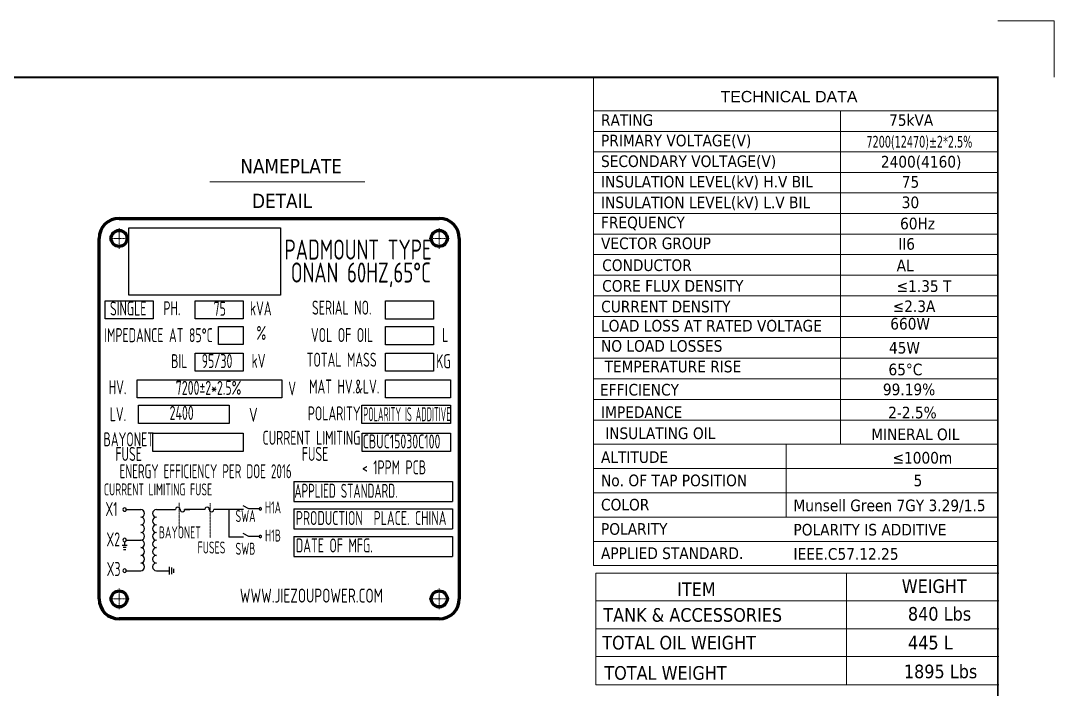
# Model space of a CAD drawing. Header units: millimetres. Extents: x 13152 to 36426, y -6229 to 13228.
# Drawn here: x 32816 to 36426, y 10895 to 13228 of the extents above; entities that cross this region are included whole.
import ezdxf
from ezdxf.enums import TextEntityAlignment as Align

# ---------------------------------------------------------------- set-up
doc = ezdxf.new("R2010")
doc.units = ezdxf.units.MM
doc.header["$LTSCALE"] = 4
doc.linetypes.add('5 双点画线', pattern=[10.5, 6.25, -1.25, 0.25, -1.25, 0.25, -1.25])
doc.linetypes.add('ACAD_ISO10W100', pattern=[18, 12, -3, 0, -3])
doc.layers.add('1', color=12, linetype='Continuous')
doc.layers.add('C00-00-00', color=7, linetype='Continuous')
for name, color, linetype, lineweight in [('6文字层', 3, 'Continuous', 35), ('标注、文本', 3, 'Continuous', 25), ('铁心', 3, 'Continuous', 0)]:
    doc.layers.add(name, color=color, linetype=linetype, lineweight=lineweight)
doc.layers.add('paper', color=254, linetype='Continuous', plot=False)
doc.styles.add('PDF Arial', font='arial.ttf')
doc.styles.add('pdm', font='gbenor.shx', dxfattribs={"width": 0.8, "bigfont": 'gbhzfs.shx'})
doc.styles.add('Tahoma$001', font='tahoma.ttf', dxfattribs={"height": 2.159784})
doc.styles.add('Tahoma_txtstyle_30.51_0_0', font='tahoma.ttf')

msp = doc.modelspace()

# ---------------------------------------------------------------- linework, layer by layer
at = {"layer": '1', "color": 0, "lineweight": 40, "const_width": 6.91}
msp.add_lwpolyline([(28650.99, 7583.67), (36228.84, 7583.67), (36228.84, 13030.25), (28650.99, 13030.25), (28650.99, 7583.67)], dxfattribs=at)
at = {"layer": '6文字层', "lineweight": 13}
for points in [[(34816.24, 13030.25), (36228.84, 13030.25)], [(34816.24, 13030.25), (34816.24, 11325.98)], [(36228.84, 13030.25), (36228.84, 12193.52)]]:
    msp.add_lwpolyline(points, dxfattribs=at)
at = {"layer": 'C00-00-00', "lineweight": 25}
for p, q in [((33223.14, 11974.45), (33728.56, 11974.45)), ((33223.14, 11911.14), (33223.14, 11974.45)), ((33728.56, 11974.45), (33728.56, 11911.14)), ((33728.56, 11911.14), (33223.14, 11911.14)), ((33769.95, 11619.51), (34324.04, 11619.51)), ((33769.95, 11619.51), (33769.95, 11550.02)), ((34324.04, 11619.51), (34324.04, 11550.02)), ((33769.95, 11550.02), (34324.04, 11550.02)), ((33769.95, 11523.73), (34324.04, 11523.73)), ((33769.95, 11523.73), (33769.95, 11454.23)), ((34324.04, 11523.73), (34324.04, 11454.23)), ((33769.95, 11454.23), (34324.04, 11454.23)), ((33769.95, 11427.94), (34324.04, 11427.94)), ((33769.95, 11427.94), (33769.95, 11358.45)), ((34324.04, 11427.94), (34324.04, 11358.45)), ((33769.95, 11358.45), (34324.04, 11358.45))]:
    msp.add_line(p, q, dxfattribs=at)
for points in [[(33111.05, 12250.15), (33279.08, 12250.15), (33279.08, 12186.84), (33111.05, 12186.84)], [(33425.21, 12250.15), (33593.23, 12250.15), (33593.23, 12186.84), (33425.21, 12186.84)], [(34090.4, 12249.7), (34258.43, 12249.7), (34258.43, 12186.39), (34090.4, 12186.39)], [(33507.45, 12160.81), (33593.23, 12160.81), (33593.23, 12097.51), (33507.45, 12097.51)], [(34090.4, 12160.36), (34258.43, 12160.36), (34258.43, 12097.06), (34090.4, 12097.06)], [(33425.21, 12067.93), (33593.23, 12067.93), (33593.23, 12004.62), (33425.21, 12004.62)], [(34090.4, 12067.48), (34258.43, 12067.48), (34258.43, 12004.17), (34090.4, 12004.17)], [(34090.4, 11974.45), (34316.79, 11974.45), (34316.79, 11911.14), (34090.4, 11911.14)], [(33227.89, 11885.7), (33543.82, 11885.7), (33543.82, 11821.81), (33227.89, 11821.81)], [(34007.88, 11885.7), (34316.79, 11885.7), (34316.79, 11821.81), (34007.88, 11821.81)], [(33277.3, 11788.68), (33593.23, 11788.68), (33593.23, 11724.78), (33277.3, 11724.78)], [(34008.36, 11788.68), (34316.79, 11788.68), (34316.79, 11724.78), (34008.36, 11724.78)]]:
    msp.add_lwpolyline(points, close=True, dxfattribs=at)
at = {"layer": 'paper', "lineweight": 13}
for q in [(36228.84, 13227.59), (36426.18, 13030.25)]:
    msp.add_line((36426.18, 13227.59), q, dxfattribs=at)
at = {"layer": '标注、文本', "color": 0, "linetype": 'ByBlock', "lineweight": 70}
for p, q in [((33159.93, 12537.86), (34277.97, 12537.86)), ((33090.06, 11210.19), (33090.06, 12467.98)), ((34347.85, 12467.98), (34347.85, 11210.19)), ((34277.97, 11140.31), (33159.93, 11140.31))]:
    msp.add_line(p, q, dxfattribs=at)
at = {"layer": '标注、文本', "color": 1, "linetype": 'ACAD_ISO10W100', "lineweight": 13, "ltscale": 0.02}
for p, q in [((33160.02, 12431.98), (33159.85, 12503.98)), ((34278.06, 12431.98), (34277.89, 12503.98)), ((33124.63, 12467.9), (33195.24, 12468.07)), ((34242.67, 12467.9), (34313.28, 12468.07)), ((33160.02, 11174.19), (33159.85, 11246.19)), ((34278.06, 11174.19), (34277.89, 11246.19)), ((33124.63, 11210.1), (33195.24, 11210.28)), ((34242.67, 11210.1), (34313.28, 11210.28))]:
    msp.add_line(p, q, dxfattribs=at)
at = {"layer": '标注、文本'}
for p, q in [((33193.82, 12270.01), (33193.82, 12505.29)), ((33193.82, 12505.29), (33722.96, 12505.29)), ((33722.96, 12505.29), (33722.96, 12270.01)), ((33722.96, 12270.01), (33193.82, 12270.01)), ((34347.19, 11859.96), (34347.19, 11580.45)), ((33542.57, 11521.95), (33542.57, 11425.23)), ((33612.38, 11524.07), (33593.3, 11535.18)), ((33648.51, 11524.07), (33612.38, 11524.07)), ((33612.38, 11427.34), (33593.3, 11438.46)), ((33648.51, 11427.34), (33612.38, 11427.34)), ((33335.61, 11294.67), (33335.61, 11322.07)), ((33343.59, 11296.86), (33343.59, 11319.89)), ((33351.03, 11301.52), (33351.03, 11315.22))]:
    msp.add_line(p, q, dxfattribs=at)
at = {"layer": '标注、文本', "lineweight": 13}
for p, q in [((35489.96, 11664.69), (35489.96, 11749.36)), ((35489.96, 11580.01), (35489.96, 11664.69)), ((35489.96, 11495.33), (35489.96, 11580.01))]:
    msp.add_line(p, q, dxfattribs=at)
at = {"layer": '标注、文本', "color": 6, "linetype": '5 双点画线', "lineweight": 13, "ltscale": 0.1}
for p, q in [((33369.58, 11545.48), (33369.78, 11459.86)), ((33477.28, 11544.03), (33478.04, 11422.65))]:
    msp.add_line(p, q, dxfattribs=at)
at = {"layer": '标注、文本'}
for points in [[(33184.74, 11521.95), (33184.15, 11524.91), (33181.79, 11526.68), (33178.83, 11527.87), (33175.87, 11526.68), (33174.09, 11524.91), (33172.91, 11521.95), (33174.09, 11518.99), (33175.87, 11516.63), (33178.83, 11516.03), (33181.79, 11516.63), (33184.15, 11518.99)], [(33657.38, 11524.07), (33656.94, 11526.29), (33655.16, 11528.06), (33652.95, 11528.51), (33650.73, 11528.06), (33649.4, 11526.29), (33648.51, 11524.07), (33649.4, 11521.85), (33650.73, 11520.52), (33652.95, 11519.63), (33655.16, 11520.52), (33656.94, 11521.85)], [(33184.74, 11415.46), (33184.15, 11418.42), (33181.79, 11420.19), (33178.83, 11421.37), (33175.87, 11420.19), (33174.09, 11418.42), (33172.91, 11415.46), (33174.09, 11412.5), (33175.87, 11410.13), (33178.83, 11409.54), (33181.79, 11410.13), (33184.15, 11412.5)], [(33657.38, 11427.34), (33656.94, 11429.56), (33655.16, 11431.34), (33652.95, 11431.78), (33650.73, 11431.34), (33649.4, 11429.56), (33648.51, 11427.34), (33649.4, 11425.13), (33650.73, 11423.79), (33652.95, 11422.91), (33655.16, 11423.79), (33656.94, 11425.13)], [(33184.74, 11308.37), (33184.15, 11311.33), (33181.79, 11313.7), (33178.83, 11314.88), (33175.87, 11313.7), (33174.09, 11311.33), (33172.91, 11308.37), (33174.09, 11305.41), (33175.87, 11303.64), (33178.83, 11302.46), (33181.79, 11303.64), (33184.15, 11305.41)]]:
    msp.add_lwpolyline(points, close=True, dxfattribs=at)
for points in [[(33184.74, 11521.95), (33235.62, 11521.95)], [(33235.62, 11495.33), (33240.36, 11495.92), (33245.09, 11498.88), (33247.46, 11503.61), (33248.64, 11508.34), (33247.46, 11513.67), (33245.09, 11517.81), (33240.36, 11520.77), (33235.62, 11521.95)], [(33290.05, 11521.95), (33284.73, 11520.77), (33280.59, 11517.81), (33277.63, 11513.67), (33276.45, 11508.34), (33277.63, 11503.61), (33280.59, 11498.88), (33284.73, 11495.92), (33290.05, 11495.33), (33284.73, 11494.14), (33280.59, 11491.19), (33277.63, 11487.04), (33276.45, 11481.72), (33277.63, 11476.99), (33280.59, 11472.25), (33284.73, 11469.3), (33290.05, 11468.7), (33284.73, 11467.52), (33280.59, 11464.56), (33277.63, 11460.42), (33276.45, 11455.1), (33277.63, 11450.36), (33280.59, 11445.63), (33284.73, 11442.67), (33290.05, 11442.08), (33284.73, 11440.9), (33280.59, 11437.94), (33277.63, 11433.8), (33276.45, 11428.47), (33277.63, 11423.15), (33280.59, 11419.01), (33284.73, 11416.05), (33290.05, 11415.46)], [(33290.05, 11521.95), (33356.92, 11521.95)], [(33372.89, 11521.95), (33371.71, 11526.09), (33368.75, 11529.05), (33364.61, 11529.64), (33361.06, 11529.05), (33358.1, 11526.09), (33356.92, 11521.95)], [(33372.89, 11521.95), (33374.08, 11517.81), (33376.44, 11514.85), (33380.59, 11514.26), (33384.73, 11514.85), (33387.69, 11517.81), (33388.28, 11521.95)], [(33388.28, 11521.95), (33407.2, 11521.95)], [(33459.27, 11521.95), (33388.28, 11521.95)], [(33474.65, 11521.95), (33474.06, 11526.09), (33471.11, 11529.05), (33466.96, 11529.64), (33462.82, 11529.05), (33459.86, 11526.09), (33459.27, 11521.95)], [(33474.65, 11521.95), (33475.84, 11517.81), (33478.8, 11514.85), (33482.94, 11514.26), (33486.49, 11514.85), (33489.45, 11517.81), (33490.63, 11521.95)], [(33594.5, 11521.95), (33490.63, 11521.95)], [(33235.62, 11468.7), (33240.36, 11469.3), (33245.09, 11472.25), (33247.46, 11476.99), (33248.64, 11481.72), (33247.46, 11487.04), (33245.09, 11491.19), (33240.36, 11494.14), (33235.62, 11495.33)], [(33235.62, 11442.08), (33240.36, 11442.67), (33245.09, 11445.63), (33247.46, 11450.36), (33248.64, 11455.1), (33247.46, 11460.42), (33245.09, 11464.56), (33240.36, 11467.52), (33235.62, 11468.7)], [(33178.83, 11409.54), (33178.83, 11397.12)], [(33184.74, 11415.46), (33235.62, 11415.46)], [(33235.62, 11415.46), (33240.36, 11416.05), (33245.09, 11419.01), (33247.46, 11423.15), (33248.64, 11428.47), (33247.46, 11433.8), (33245.09, 11437.94), (33240.36, 11440.9), (33235.62, 11442.08)], [(33235.62, 11308.37), (33240.36, 11309.56), (33245.09, 11312.51), (33247.46, 11316.66), (33248.64, 11321.98), (33247.46, 11327.3), (33245.09, 11331.45), (33240.36, 11334.4), (33235.62, 11335), (33240.36, 11336.18), (33245.09, 11339.14), (33247.46, 11343.28), (33248.64, 11348.6), (33247.46, 11353.93), (33245.09, 11358.07), (33240.36, 11361.03), (33235.62, 11361.62), (33240.36, 11362.8), (33245.09, 11365.76), (33247.46, 11369.9), (33248.64, 11375.23), (33247.46, 11380.55), (33245.09, 11384.69), (33240.36, 11387.65), (33235.62, 11388.83), (33240.36, 11389.43), (33245.09, 11392.38), (33247.46, 11396.53), (33248.64, 11401.85), (33247.46, 11407.17), (33245.09, 11411.32), (33240.36, 11414.27), (33235.62, 11415.46)], [(33290.05, 11415.46), (33284.73, 11414.27), (33280.59, 11411.32), (33277.63, 11407.17), (33276.45, 11401.85), (33277.63, 11396.53), (33280.59, 11392.38), (33284.73, 11389.43), (33290.05, 11388.83)], [(33594.5, 11425.23), (33542.57, 11425.23)], [(33170.55, 11397.12), (33187.7, 11397.12)], [(33174.09, 11390.02), (33184.74, 11390.02)], [(33174.69, 11382.33), (33182.97, 11382.33)], [(33290.05, 11388.83), (33284.73, 11387.65), (33280.59, 11384.69), (33277.63, 11380.55), (33276.45, 11375.23), (33277.63, 11369.9), (33280.59, 11365.76), (33284.73, 11362.8), (33290.05, 11361.62)], [(33290.05, 11361.62), (33284.73, 11361.03), (33280.59, 11358.07), (33277.63, 11353.93), (33276.45, 11348.6), (33277.63, 11343.28), (33280.59, 11339.14), (33284.73, 11336.18), (33290.05, 11335)], [(33184.74, 11308.37), (33235.62, 11308.37)], [(33290.05, 11335), (33284.73, 11334.4), (33280.59, 11331.45), (33277.63, 11327.3), (33276.45, 11321.98), (33277.63, 11316.66), (33280.59, 11312.51), (33284.73, 11309.56), (33290.05, 11308.37)], [(33290.05, 11308.37), (33335.61, 11308.37)]]:
    msp.add_lwpolyline(points, dxfattribs=at)
at = {"layer": '标注、文本', "color": 0, "linetype": 'ByBlock', "lineweight": 70}
for centre in [(33159.93, 12467.98), (34277.97, 12467.98), (33159.93, 11210.19), (34277.97, 11210.19)]:
    msp.add_circle(centre, 27.95, dxfattribs=at)
for centre, start, end in [((33159.93, 12467.98), 90, 180), ((34277.97, 12467.98), 0, 90), ((33159.93, 11210.19), 180, 270), ((34277.97, 11210.19), 270, 0)]:
    msp.add_arc(centre, 69.88, start, end, dxfattribs=at)
at = {"layer": '铁心', "lineweight": 13}
for p, q in [((34018.51, 12665.34), (33477.01, 12665.34)), ((34824.31, 11299.26), (34824.31, 11169.98)), ((34824.31, 11169.98), (34824.31, 11299.26)), ((34824.31, 11299.26), (36232.75, 11299.26)), ((35700.59, 11299.26), (35700.59, 11169.98)), ((35700.59, 11169.98), (35700.59, 11299.26)), ((34824.31, 11202.76), (36232.75, 11202.76)), ((34824.31, 11020.67), (34824.31, 11169.98)), ((34824.31, 11169.98), (34824.31, 11020.67)), ((35700.59, 11020.67), (35700.59, 11169.98)), ((35700.59, 11169.98), (35700.59, 11020.67)), ((34824.31, 11105.86), (36232.75, 11105.86)), ((34824.31, 10910.45), (34824.31, 11020.67)), ((34824.31, 11020.67), (34824.31, 10910.45)), ((35700.59, 10910.45), (35700.59, 11020.67)), ((35700.59, 11020.67), (35700.59, 10910.45)), ((34824.31, 11008.96), (36232.75, 11008.96)), ((34824.31, 10910.45), (36232.75, 10910.45))]:
    msp.add_line(p, q, dxfattribs=at)
for points in [[(34816.24, 12913.15), (36228.84, 12913.15)], [(35679.38, 12913.15), (35679.38, 11749.36)], [(34816.24, 12840.98), (36228.84, 12840.98)], [(34816.24, 12769.5), (36228.84, 12769.5)], [(34816.24, 12698.01), (36228.84, 12698.01)], [(34816.24, 12626.52), (36228.84, 12626.52)], [(34816.24, 12554.36), (36228.84, 12554.36)], [(34816.24, 12482.87), (36228.84, 12482.87)], [(34816.24, 12411.38), (36228.84, 12411.38)], [(34816.24, 12339.21), (36228.84, 12339.21)], [(34816.24, 12267.05), (36228.84, 12267.05)], [(34816.24, 12194.88), (36228.84, 12194.88)], [(34816.24, 12122.71), (36228.84, 12122.71)], [(34816.24, 12050.54), (36228.84, 12050.54)], [(34816.24, 11978.38), (36228.84, 11978.38)], [(34816.24, 11906.21), (36228.84, 11906.21)], [(34816.24, 11834.04), (36228.84, 11834.04)], [(34816.24, 11834.04), (36228.84, 11834.04)], [(36228.84, 11834.04), (36228.84, 11665.49)], [(34816.24, 11749.36), (36228.84, 11749.36)], [(34816.24, 11664.69), (36228.84, 11664.69)], [(34816.24, 11664.69), (35740.85, 11664.69)], [(34816.24, 11664.69), (35740.85, 11664.69)], [(34816.24, 11664.69), (36228.84, 11664.69)], [(34816.24, 11580.01), (36228.84, 11580.01)], [(34816.24, 11580.01), (35740.85, 11580.01)], [(34816.24, 11580.01), (35740.85, 11580.01)], [(34816.24, 11580.01), (36228.84, 11580.01)], [(34816.24, 11495.33), (36228.84, 11495.33)], [(34816.24, 11495.33), (35740.85, 11495.33)], [(34816.24, 11495.33), (35740.85, 11495.33)], [(34816.24, 11410.66), (36228.84, 11410.66)], [(34816.24, 11325.98), (36228.84, 11325.98)]]:
    msp.add_lwpolyline(points, dxfattribs=at)

# ---------------------------------------------------------------- texts
at = {"layer": '标注、文本', "style": 'pdm'}
for s, height, width, p in [('PADMOUNT TYPE ', 69.8775, 0.8, (34009.82, 12428.84)), (' ONAN 60HZ,65°C', 69.8775, 0.8, (33988.97, 12348.86)), ('SINGLE', 48.914, 0.72, (33191.59, 12223.23)), ('PH.', 48.914, 0.72, (33344.32, 12224.28)), ('75', 48.914, 0.72, (33511.33, 12222.4)), ('kVA', 48.914, 0.72, (33654.52, 12223.82)), ('SERIAL NO.', 48.914, 0.72, (33937.4, 12226.25)), ('IMPEDANCE AT 85°C ', 48.9143, 0.72, (33306.95, 12130.25)), ('%%%', 48.914, 0.72, (33656.6, 12138.16)), ('VOL OF OIL', 48.914, 0.72, (33938.39, 12130.75)), ('L', 48.91, 0.72, (34298.66, 12131.2)), ('BIL', 48.914, 0.72, (33370.06, 12039.63)), ('95/30', 48.914, 0.72, (33501.88, 12039.92)), ('kV', 48.914, 0.72, (33646.82, 12040.43)), ('TOTAL MASS', 48.914, 0.72, (33937.12, 12044.67)), ('KG', 48.914, 0.72, (34292.69, 12039.39)), ('HV.', 48.914, 0.72, (33154.41, 11948.56)), ('7200±2*2.5%%%', 48.9143, 0.72, (33472.08, 11946.5)), ('V', 48.91, 0.72, (33764.17, 11944.31)), ('MAT HV.&LV.', 48.9143, 0.72, (33946.13, 11950.99)), ('LV.', 48.914, 0.72, (33155.71, 11854.59)), ('2400', 48.914, 0.72, (33378.27, 11858.84)), ('POLARITY', 48.914, 0.72, (33911.06, 11857.29)), ('POLARITY IS ADDITIVE', 48.9143, 0.5, (34165.02, 11854.52)), ('V', 48.91, 0.8, (33628.64, 11852.35)), ('BAYONET', 48.914, 0.72, (33193.58, 11766.85)), ('CURRENT LIMITING', 48.9143, 0.72, (33831.83, 11772.16)), ('CBUC15030C100', 48.9143, 0.72, (34146.34, 11759.38)), ('FUSE', 48.914, 0.72, (33193.15, 11715.88)), ('FUSE', 48.914, 0.72, (33844.34, 11715.88)), ('ENERGY EFFICIENCY PER DOE 2016', 48.9143, 0.67, (33462.02, 11655.43)), ('< 1PPM PCB', 48.914, 0.72, (34119.88, 11668.99)), ('CURRENT LIMITING FUSE', 41.9265, 0.7, (33295.71, 11591.97)), ('X1', 48.914, 0.72, (33133.19, 11523.65)), ('H1A', 41.927, 0.7, (33697.14, 11529.24)), ('H1B', 41.927, 0.7, (33697.14, 11431.17)), ('X2', 48.914, 0.72, (33139.42, 11417.51)), ('X3', 48.914, 0.72, (33140.68, 11314.26)), ('WWW.JIEZOUPOWER.COM ', 48.9143, 0.8, (33842.03, 11221.45))]:
    msp.add_text(s, height=height, dxfattribs=dict(at, width=width)).set_placement(p, align=Align.MIDDLE_CENTER)
for s, width, p in [('APPLIED STANDARD.', 0.67, (33772.12, 11587.13)), ('PRODUCTION  PLACE. CHINA', 0.72, (33777.1, 11492.25)), ('DATE OF MFG.', 0.72, (33777.1, 11396.46))]:
    msp.add_text(s, height=48.9143, dxfattribs=dict(at, width=width)).set_placement(p, align=Align.MIDDLE_LEFT)
at = {"layer": '标注、文本', "style": 'pdm', "width": 0.7}
for s, p in [('SWA', (33636.4, 11478.07)), ('BAYONET', (33445.54, 11421.08)), ('FUSES', (33530.96, 11368.25)), ('SWB', (33635.54, 11364.09))]:
    msp.add_text(s, height=41.927, dxfattribs=at).set_placement(p, align=Align.RIGHT)
at = {"layer": '铁心', "lineweight": 13}
for s, height, style, p in [('TECHNICAL DATA', 39.7655, 'PDF Arial', (35260.33, 12942.74)), ('RATING', 40.606, 'Tahoma$001', (34842.96, 12860.73)), ('75kVA', 40.606, 'Tahoma$001', (35849.02, 12860.73)), ('PRIMARY VOLTAGE(V)', 40.6063, 'Tahoma$001', (34842.96, 12789.24)), ('NAMEPLATE', 50, 'Tahoma$001', (33583.14, 12695.06)), ('SECONDARY VOLTAGE(V)', 40.6063, 'Tahoma$001', (34842.96, 12717.07)), ('2400(4160)', 40.606, 'Tahoma$001', (35820.37, 12715.18)), ('INSULATION LEVEL(kV) H.V BIL', 40.6063, 'Tahoma$001', (34842.96, 12645.59)), ('75', 40.606, 'Tahoma$001', (35893.25, 12644.91)), ('DETAIL', 50, 'Tahoma$001', (33624.08, 12573.76)), ('INSULATION LEVEL(kV) L.V BIL', 40.6063, 'Tahoma$001', (34842.96, 12573.42)), ('30', 40.606, 'Tahoma$001', (35893.25, 12573.42)), ('FREQUENCY', 40.606, 'Tahoma$001', (34842.96, 12503.29)), ('60Hz', 40.606, 'Tahoma$001', (35887.43, 12499.63)), ('VECTOR GROUP', 40.6063, 'Tahoma$001', (34842.96, 12430.45)), ('II6', 40.606, 'Tahoma$001', (35880.73, 12428.34)), ('CONDUCTOR', 40.606, 'Tahoma$001', (34847.14, 12354.18)), ('AL', 40.606, 'Tahoma$001', (35875.43, 12353.53)), ('CORE FLUX DENSITY', 40.6063, 'Tahoma$001', (34847.14, 12282.01)), ('≤1.35 T', 40.606, 'Tahoma$001', (35875.43, 12281.36)), ('CURRENT DENSITY', 40.6063, 'Tahoma$001', (34843.53, 12209.84)), ('≤2.3A', 40.606, 'Tahoma$001', (35861.73, 12210.76)), ('LOAD LOSS AT RATED VOLTAGE', 40.6063, 'Tahoma$001', (34842.96, 12143.01)), ('660W', 40.606, 'Tahoma$001', (35853.17, 12149.88)), ('NO LOAD LOSSES', 40.6063, 'Tahoma$001', (34842.96, 12072.44)), ('45W', 40.606, 'Tahoma$001', (35848.66, 12066.22)), ('EFFICIENCY', 40.606, 'Tahoma$001', (34839.39, 11919.65)), ('99.19%%%', 40.606, 'Tahoma$001', (35827.45, 11920.73)), ('IMPEDANCE', 40.606, 'Tahoma$001', (34842.96, 11841.28)), ('2-2.5%%%', 40.606, 'Tahoma$001', (35845.8, 11840.07)), ('ALTITUDE', 40.606, 'Tahoma$001', (34842.96, 11684.43)), ('≤1000m', 40.606, 'Tahoma$001', (35861.04, 11682.13)), ('No. OF TAP POSITION', 40.6063, 'Tahoma$001', (34842.9, 11603.18)), ('5', 40.61, 'Tahoma$001', (35934.49, 11603.18)), ('COLOR', 40.606, 'Tahoma$001', (34842.9, 11518.5)), ('Munsell Green 7GY 3.29/1.5', 40.6063, 'Tahoma$001', (35515.14, 11515.94)), ('POLARITY', 40.606, 'Tahoma$001', (34842.9, 11433.82)), ('POLARITY IS ADDITIVE', 40.6063, 'Tahoma$001', (35515.14, 11431.27)), ('APPLIED STANDARD.', 40.6063, 'Tahoma$001', (34842.9, 11349.15)), ('IEEE.C57.12.25', 40.6063, 'Tahoma$001', (35515.14, 11346.59)), ('ITEM', 47.513, 'Tahoma_txtstyle_30.51_0_0', (35108.95, 11219.88)), ('TANK & ACCESSORIES', 47.5129, 'Tahoma_txtstyle_30.51_0_0', (34850.94, 11130.24)), ('840 Lbs', 47.513, 'Tahoma_txtstyle_30.51_0_0', (35914.83, 11134.21)), ('TOTAL OIL WEIGHT', 47.5129, 'Tahoma_txtstyle_30.51_0_0', (34847.23, 11033.49)), ('445 L', 47.513, 'Tahoma_txtstyle_30.51_0_0', (35915.13, 11033.67)), ('TOTAL WEIGHT', 47.5129, 'Tahoma_txtstyle_30.51_0_0', (34854.64, 10927.94)), ('1895 Lbs', 47.513, 'Tahoma_txtstyle_30.51_0_0', (35900.62, 10933.16))]:
    msp.add_text(s, height=height, dxfattribs=dict(at, style=style)).set_placement(p)
at = {"layer": '铁心', "lineweight": 13, "style": 'Tahoma$001', "width": 0.7}
msp.add_text('7200(12470)±2*2.5%%%', height=40.6063, dxfattribs=at).set_placement((35770.2, 12785.07))
at = {"layer": '铁心', "lineweight": 13, "style": 'Tahoma$001'}
for s, p in [('TEMPERATURE RISE ', (35101.5, 12020.87)), ('INSULATING OIL', (35049.9, 11788.1)), ('MINERAL OIL', (35940.79, 11784.24))]:
    msp.add_text(s, height=40.6063, dxfattribs=at).set_placement(p, align=Align.MIDDLE)
msp.add_text('65%%DC', height=40.606, dxfattribs=at).set_placement((35846.86, 12010.57), align=Align.MIDDLE_LEFT)
at = {"layer": '铁心', "lineweight": 13, "insert": (35893.24, 11278.31), "char_height": 47.513, "width": 562.5922, "attachment_point": 1, "style": 'Tahoma_txtstyle_30.51_0_0'}
msp.add_mtext('WEIGHT', dxfattribs=at)

doc.saveas('drawing.dxf')
